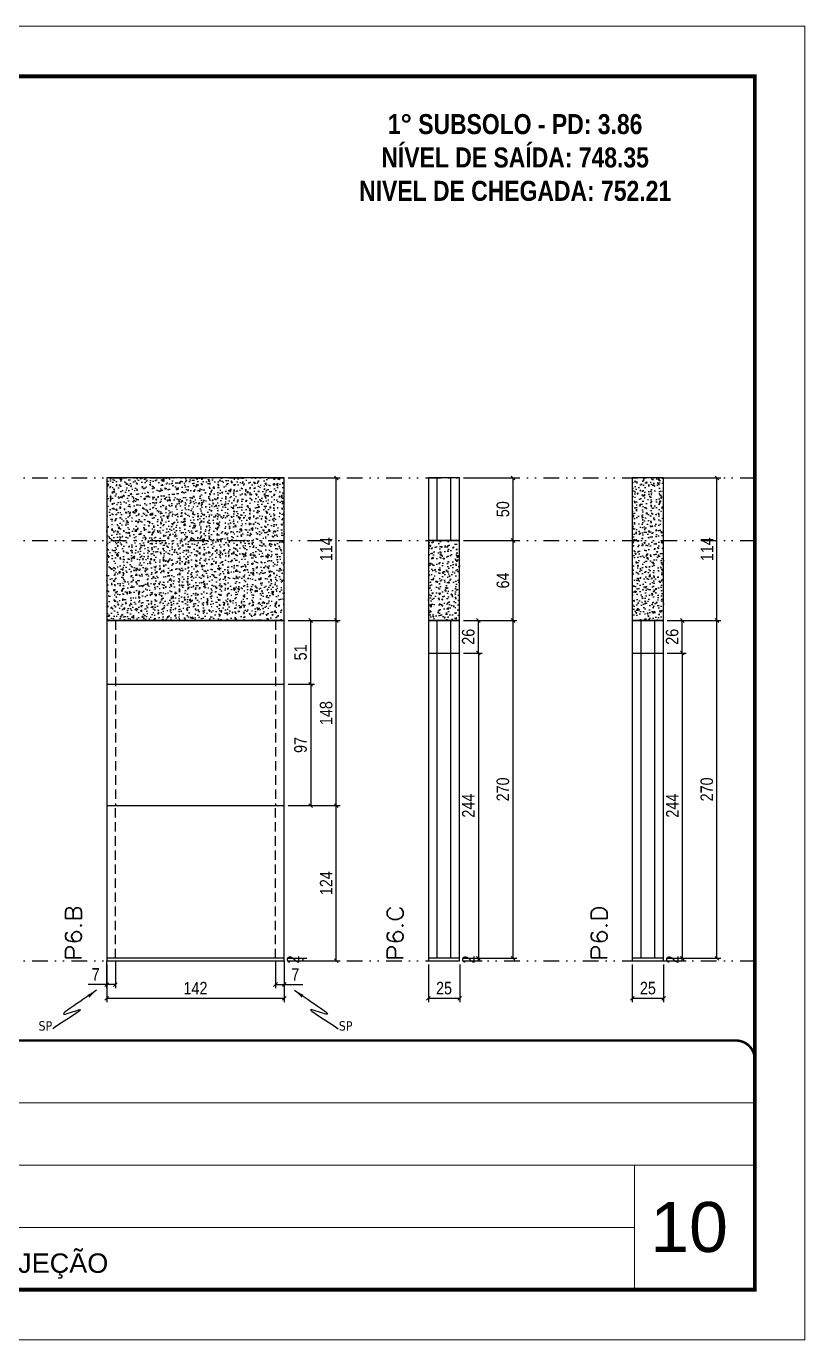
# Model space of a CAD drawing. Header units: millimetres. Extents: x 1945 to 8225, y 304 to 15137.
# Drawn here: x 4412 to 5035, y 11790 to 12840 of the extents above; entities that cross this region are included whole.
import ezdxf

# ---------------------------------------------------------------- set-up
doc = ezdxf.new("R2010")
doc.units = ezdxf.units.MM
for name, pattern in [('CONTINUO', [0]), ('DASHED', [0.75, 0.5, -0.25]), ('DIVIDE2', [0.625, 0.25, -0.125, 0, -0.125, 0, -0.125]), ('HIDDEN', [0.375, 0.25, -0.125])]:
    doc.linetypes.add(name, pattern=pattern)
for name, color, linetype, lineweight in [('CARIMBO', 255, 'Continuous', 9), ('Folhas', 255, 'Continuous', 9), ('SARRAFO DE PRESSAO', 251, 'DASHED', 9), ('Texto Seção', 7, 'Continuous', 15)]:
    doc.layers.add(name, color=color, linetype=linetype, lineweight=lineweight)
for name, color, linetype in [('COTA', 241, 'Continuous'), ('NOMENCLATURA', 7, 'Continuous'), ('Nível', 160, 'Continuous'), ('Painéis', 200, 'Continuous'), ('SARR_2.2x7', 40, 'Continuous'), ('texto', 7, 'Continuous')]:
    doc.layers.add(name, color=color, linetype=linetype)
doc.styles.add('ARIAL', font='arial.ttf')
doc.styles.add('COTA TECNICA', font='techl___.ttf', dxfattribs={"height": 10})
doc.styles.add('REGUA-120', font='ROMANS.shx', dxfattribs={"height": 15})
doc.styles.add('ROMANC', font='techb___.ttf', dxfattribs={"height": 2.5})
doc.styles.get("Standard").update_dxf_attribs({"font": 'arial.ttf'})
doc.dimstyles.new('PAINEL-NOVA', dxfattribs={"dimtxt": 10, "dimasz": 3, "dimexe": 3, "dimexo": 3, "dimgap": 3, "dimtad": 1, "dimdec": 1, "dimzin": 12, "dimdsep": 46, "dimtxsty": 'COTA TECNICA', "dimblk1": 'OBLIQUE', "dimblk2": 'OBLIQUE', "dimsah": 1, "dimcen": 0.9, "dimclrd": 4, "dimclre": 4, "dimclrt": 240, "dimadec": 1, "dimazin": 3, "dimtfac": 1, "dimtdec": 1, "dimtix": 1, "dimtmove": 0, "dimatfit": 3, "dimfxl": 1, "dimtolj": 1, "dimtzin": 12, "dimarcsym": 0})
doc.dimstyles.get("Standard").update_dxf_attribs({"dimtxt": 0.18, "dimasz": 0.18, "dimexe": 0.18, "dimexo": 0.0625, "dimgap": 0.09, "dimtad": 0, "dimtih": 1, "dimtoh": 1, "dimdec": 4, "dimzin": 0, "dimdsep": 46, "dimtxsty": 'Standard', "dimcen": 0.09, "dimadec": 0, "dimazin": 0, "dimtfac": 1, "dimtdec": 4, "dimtofl": 0, "dimtmove": 0, "dimatfit": 3, "dimfxl": 1, "dimtolj": 1, "dimtzin": 0, "dimarcsym": 0})

# ---------------------------------------------------------------- blocks, each defined once
blk = doc.blocks.new('9999999999')
at = {"color": 30, "linetype": 'CONTINUO'}
for p, q in [((98564.6, 34379.6), (99584, 34379.6)), ((98564.6, 34329.8), (99488, 34329.8)), ((99584, 34329.8), (99488, 34329.8)), ((99488, 34329.8), (99488, 34230.2)), ((98564.6, 34280), (99488, 34280))]:
    blk.add_line(p, q, dxfattribs=at)
at = {"color": 30, "linetype": 'CONTINUO', "const_width": 2}
blk.add_lwpolyline([(99584, 34230.2), (99584, 34414.4, 0.414214), (99569, 34429.4), (98229, 34429.4, 0.414214), (98214, 34414.4), (98214, 34245.2, 0.414214), (98229, 34230.2), (99584, 34230.2)], format="xyb", dxfattribs=at)
at = {"layer": 'Folhas'}
blk.add_lwpolyline([(98139, 34190.2), (99624, 34190.2), (99624, 35240.2), (98139, 35240.2)], close=True, dxfattribs=at)
at = {"layer": 'Folhas', "color": 30, "const_width": 3}
blk.add_lwpolyline([(98214, 34230.2), (99584, 34230.2), (99584, 35200.2), (98214, 35200.2)], close=True, dxfattribs=at)
at = {"color": 7, "linetype": 'Continuous', "ltscale": 5, "style": 'ARIAL'}
blk.add_text('PILARES - PROJEÇÃO', height=15.483, dxfattribs=at).set_placement((98837.7, 34243.7))
blk = doc.blocks.new('_Oblique')
at = {"color": 0, "linetype": 'ByBlock', "lineweight": -2}
blk.add_line((-0.5, -0.5), (0.5, 0.5), dxfattribs=at)
blk = doc.blocks.new('*D59')
at = {"layer": 'COTA', "color": 4, "linetype": 'Continuous', "lineweight": -2, "ltscale": 30, "transparency": 16777216}
for p, q in [((4621.7, 12313.9), (4642.8, 12313.9)), ((4639.8, 12313.9), (4639.8, 12216.9)), ((4621.7, 12216.9), (4642.8, 12216.9))]:
    blk.add_line(p, q, dxfattribs=at)
at = {"layer": 'Defpoints', "color": 0, "linetype": 'Continuous', "ltscale": 30, "transparency": 16777216}
for p in [(4618.7, 12313.9), (4618.7, 12216.9), (4639.8, 12216.9)]:
    blk.add_point(p, dxfattribs=at)
at = {"layer": 'COTA', "color": 4, "linetype": 'Continuous', "lineweight": -2, "ltscale": 30, "transparency": 16777216, "xscale": 3, "yscale": 3, "zscale": 3}
for p, rotation in [((4639.8, 12313.9), 90), ((4639.8, 12216.9), 270)]:
    blk.add_blockref('_Oblique', p, dxfattribs=dict(at, rotation=rotation))
at = {"layer": 'COTA', "color": 240, "linetype": 'Continuous', "ltscale": 30, "transparency": 16777216, "insert": (4631.7, 12265.4), "char_height": 10, "attachment_point": 5, "rotation": 90, "style": 'COTA TECNICA'}
blk.add_mtext('\\A1;97', dxfattribs=at)
blk = doc.blocks.new('*D60')
at = {"layer": 'COTA', "color": 4, "linetype": 'Continuous', "lineweight": -2, "ltscale": 30, "transparency": 16777216}
for p, q in [((4621.7, 12364.9), (4642.8, 12364.9)), ((4639.8, 12313.9), (4639.8, 12364.9)), ((4621.7, 12313.9), (4642.8, 12313.9))]:
    blk.add_line(p, q, dxfattribs=at)
at = {"layer": 'Defpoints', "color": 0, "linetype": 'Continuous', "ltscale": 30, "transparency": 16777216}
for p in [(4618.7, 12364.9), (4639.8, 12364.9), (4618.7, 12313.9)]:
    blk.add_point(p, dxfattribs=at)
at = {"layer": 'COTA', "color": 4, "linetype": 'Continuous', "lineweight": -2, "ltscale": 30, "transparency": 16777216, "xscale": 3, "yscale": 3, "zscale": 3}
for p, rotation in [((4639.8, 12364.9), 90), ((4639.8, 12313.9), 270)]:
    blk.add_blockref('_Oblique', p, dxfattribs=dict(at, rotation=rotation))
at = {"layer": 'COTA', "color": 240, "linetype": 'Continuous', "ltscale": 30, "transparency": 16777216, "insert": (4631.7, 12339.4), "char_height": 10, "attachment_point": 5, "rotation": 90, "style": 'COTA TECNICA'}
blk.add_mtext('\\A1;51', dxfattribs=at)
blk = doc.blocks.new('*D61')
at = {"layer": 'COTA', "color": 4, "linetype": 'Continuous', "lineweight": -2, "ltscale": 30, "transparency": 16777216}
for p, q in [((4761.9, 12338.9), (4776.9, 12338.9)), ((4773.9, 12338.9), (4773.9, 12094.9)), ((4761.9, 12094.9), (4776.9, 12094.9))]:
    blk.add_line(p, q, dxfattribs=at)
at = {"layer": 'Defpoints', "color": 0, "linetype": 'Continuous', "ltscale": 30, "transparency": 16777216}
for p in [(4758.9, 12338.9), (4758.9, 12094.9), (4773.9, 12094.9)]:
    blk.add_point(p, dxfattribs=at)
at = {"layer": 'COTA', "color": 4, "linetype": 'Continuous', "lineweight": -2, "ltscale": 30, "transparency": 16777216, "xscale": 3, "yscale": 3, "zscale": 3}
for p, rotation in [((4773.9, 12338.9), 90), ((4773.9, 12094.9), 270)]:
    blk.add_blockref('_Oblique', p, dxfattribs=dict(at, rotation=rotation))
at = {"layer": 'COTA', "color": 240, "linetype": 'Continuous', "ltscale": 30, "transparency": 16777216, "insert": (4765.8, 12216.9), "char_height": 10, "attachment_point": 5, "rotation": 90, "style": 'COTA TECNICA'}
blk.add_mtext('\\A1;244', dxfattribs=at)
blk = doc.blocks.new('*D62')
at = {"layer": 'COTA', "color": 4, "linetype": 'Continuous', "lineweight": -2, "ltscale": 30, "transparency": 16777216}
for p, q in [((4761.9, 12364.9), (4776.9, 12364.9)), ((4773.9, 12338.9), (4773.9, 12364.9)), ((4761.9, 12338.9), (4776.9, 12338.9))]:
    blk.add_line(p, q, dxfattribs=at)
at = {"layer": 'Defpoints', "color": 0, "linetype": 'Continuous', "ltscale": 30, "transparency": 16777216}
for p in [(4758.9, 12364.9), (4773.9, 12364.9), (4758.9, 12338.9)]:
    blk.add_point(p, dxfattribs=at)
at = {"layer": 'COTA', "color": 4, "linetype": 'Continuous', "lineweight": -2, "ltscale": 30, "transparency": 16777216, "xscale": 3, "yscale": 3, "zscale": 3}
for p, rotation in [((4773.9, 12364.9), 90), ((4773.9, 12338.9), 270)]:
    blk.add_blockref('_Oblique', p, dxfattribs=dict(at, rotation=rotation))
at = {"layer": 'COTA', "color": 240, "linetype": 'Continuous', "ltscale": 30, "transparency": 16777216, "insert": (4765.8, 12351.9), "char_height": 10, "attachment_point": 5, "rotation": 90, "style": 'COTA TECNICA'}
blk.add_mtext('\\A1;26', dxfattribs=at)
blk = doc.blocks.new('*D63')
at = {"layer": 'COTA', "color": 4, "linetype": 'Continuous', "lineweight": -2, "ltscale": 30, "transparency": 16777216}
for p, q in [((4924.9, 12338.9), (4939.9, 12338.9)), ((4936.9, 12338.9), (4936.9, 12094.9)), ((4924.9, 12094.9), (4939.9, 12094.9))]:
    blk.add_line(p, q, dxfattribs=at)
at = {"layer": 'Defpoints', "color": 0, "linetype": 'Continuous', "ltscale": 30, "transparency": 16777216}
for p in [(4921.9, 12338.9), (4921.9, 12094.9), (4936.9, 12094.9)]:
    blk.add_point(p, dxfattribs=at)
at = {"layer": 'COTA', "color": 4, "linetype": 'Continuous', "lineweight": -2, "ltscale": 30, "transparency": 16777216, "xscale": 3, "yscale": 3, "zscale": 3}
for p, rotation in [((4936.9, 12338.9), 90), ((4936.9, 12094.9), 270)]:
    blk.add_blockref('_Oblique', p, dxfattribs=dict(at, rotation=rotation))
at = {"layer": 'COTA', "color": 240, "linetype": 'Continuous', "ltscale": 30, "transparency": 16777216, "insert": (4928.9, 12216.9), "char_height": 10, "attachment_point": 5, "rotation": 90, "style": 'COTA TECNICA'}
blk.add_mtext('\\A1;244', dxfattribs=at)
blk = doc.blocks.new('*D64')
at = {"layer": 'COTA', "color": 4, "linetype": 'Continuous', "lineweight": -2, "ltscale": 30, "transparency": 16777216}
for p, q in [((4924.9, 12364.9), (4939.9, 12364.9)), ((4936.9, 12338.9), (4936.9, 12364.9)), ((4924.9, 12338.9), (4939.9, 12338.9))]:
    blk.add_line(p, q, dxfattribs=at)
at = {"layer": 'Defpoints', "color": 0, "linetype": 'Continuous', "ltscale": 30, "transparency": 16777216}
for p in [(4921.9, 12364.9), (4936.9, 12364.9), (4921.9, 12338.9)]:
    blk.add_point(p, dxfattribs=at)
at = {"layer": 'COTA', "color": 4, "linetype": 'Continuous', "lineweight": -2, "ltscale": 30, "transparency": 16777216, "xscale": 3, "yscale": 3, "zscale": 3}
for p, rotation in [((4936.9, 12364.9), 90), ((4936.9, 12338.9), 270)]:
    blk.add_blockref('_Oblique', p, dxfattribs=dict(at, rotation=rotation))
at = {"layer": 'COTA', "color": 240, "linetype": 'Continuous', "ltscale": 30, "transparency": 16777216, "insert": (4928.8, 12351.9), "char_height": 10, "attachment_point": 5, "rotation": 90, "style": 'COTA TECNICA'}
blk.add_mtext('\\A1;26', dxfattribs=at)
blk = doc.blocks.new('*D72')
at = {"layer": 'COTA', "color": 4, "linetype": 'Continuous', "lineweight": -2, "ltscale": 30, "transparency": 16777216}
for p, q in [((4621.7, 12094.9), (4636.7, 12094.9)), ((4621.7, 12092.9), (4636.7, 12092.9)), ((4633.7, 12092.9), (4633.7, 12094.9))]:
    blk.add_line(p, q, dxfattribs=at)
at = {"layer": 'Defpoints', "color": 0, "linetype": 'Continuous', "ltscale": 30, "transparency": 16777216}
for p in [(4618.7, 12094.9), (4618.7, 12092.9), (4633.7, 12094.9)]:
    blk.add_point(p, dxfattribs=at)
at = {"layer": 'COTA', "color": 240, "linetype": 'Continuous', "ltscale": 30, "transparency": 16777216, "insert": (4625.7, 12093.9), "char_height": 10, "attachment_point": 5, "rotation": 90, "style": 'COTA TECNICA'}
blk.add_mtext('\\A1;2', dxfattribs=at)
blk = doc.blocks.new('*D73')
at = {"layer": 'COTA', "color": 4, "linetype": 'Continuous', "lineweight": -2, "ltscale": 30, "transparency": 16777216}
for p, q in [((4621.7, 12364.9), (4663.3, 12364.9)), ((4660.3, 12216.9), (4660.3, 12364.9)), ((4621.7, 12216.9), (4663.3, 12216.9))]:
    blk.add_line(p, q, dxfattribs=at)
at = {"layer": 'Defpoints', "color": 0, "linetype": 'Continuous', "ltscale": 30, "transparency": 16777216}
for p in [(4618.7, 12364.9), (4660.3, 12364.9), (4618.7, 12216.9)]:
    blk.add_point(p, dxfattribs=at)
at = {"layer": 'COTA', "color": 4, "linetype": 'Continuous', "lineweight": -2, "ltscale": 30, "transparency": 16777216, "xscale": 3, "yscale": 3, "zscale": 3}
for p, rotation in [((4660.3, 12364.9), 90), ((4660.3, 12216.9), 270)]:
    blk.add_blockref('_Oblique', p, dxfattribs=dict(at, rotation=rotation))
at = {"layer": 'COTA', "color": 240, "linetype": 'Continuous', "ltscale": 30, "transparency": 16777216, "insert": (4652.2, 12290.9), "char_height": 10, "attachment_point": 5, "rotation": 90, "style": 'COTA TECNICA'}
blk.add_mtext('\\A1;148', dxfattribs=at)
blk = doc.blocks.new('*D74')
at = {"layer": 'COTA', "color": 4, "linetype": 'Continuous', "lineweight": -2, "ltscale": 30, "transparency": 16777216}
for p, q in [((4621.7, 12478.9), (4663.3, 12478.9)), ((4660.3, 12364.9), (4660.3, 12478.9)), ((4621.7, 12364.9), (4663.3, 12364.9))]:
    blk.add_line(p, q, dxfattribs=at)
at = {"layer": 'Defpoints', "color": 0, "linetype": 'Continuous', "ltscale": 30, "transparency": 16777216}
for p in [(4618.7, 12478.9), (4660.3, 12478.9), (4618.7, 12364.9)]:
    blk.add_point(p, dxfattribs=at)
at = {"layer": 'COTA', "color": 4, "linetype": 'Continuous', "lineweight": -2, "ltscale": 30, "transparency": 16777216, "xscale": 3, "yscale": 3, "zscale": 3}
for p, rotation in [((4660.3, 12478.9), 90), ((4660.3, 12364.9), 270)]:
    blk.add_blockref('_Oblique', p, dxfattribs=dict(at, rotation=rotation))
at = {"layer": 'COTA', "color": 240, "linetype": 'Continuous', "ltscale": 30, "transparency": 16777216, "insert": (4652.2, 12421.9), "char_height": 10, "attachment_point": 5, "rotation": 90, "style": 'COTA TECNICA'}
blk.add_mtext('\\A1;114', dxfattribs=at)
blk = doc.blocks.new('*D75')
at = {"layer": 'COTA', "color": 4, "linetype": 'Continuous', "lineweight": -2, "ltscale": 30, "transparency": 16777216}
for p, q in [((4621.7, 12216.9), (4663.3, 12216.9)), ((4660.3, 12092.9), (4660.3, 12216.9)), ((4621.7, 12092.9), (4663.3, 12092.9))]:
    blk.add_line(p, q, dxfattribs=at)
at = {"layer": 'Defpoints', "color": 0, "linetype": 'Continuous', "ltscale": 30, "transparency": 16777216}
for p in [(4618.7, 12216.9), (4660.3, 12216.9), (4618.7, 12092.9)]:
    blk.add_point(p, dxfattribs=at)
at = {"layer": 'COTA', "color": 4, "linetype": 'Continuous', "lineweight": -2, "ltscale": 30, "transparency": 16777216, "xscale": 3, "yscale": 3, "zscale": 3}
for p, rotation in [((4660.3, 12216.9), 90), ((4660.3, 12092.9), 270)]:
    blk.add_blockref('_Oblique', p, dxfattribs=dict(at, rotation=rotation))
at = {"layer": 'COTA', "color": 240, "linetype": 'Continuous', "ltscale": 30, "transparency": 16777216, "insert": (4652.2, 12154.9), "char_height": 10, "attachment_point": 5, "rotation": 90, "style": 'COTA TECNICA'}
blk.add_mtext('\\A1;124', dxfattribs=at)
blk = doc.blocks.new('*D76')
at = {"layer": 'COTA', "color": 4, "linetype": 'Continuous', "lineweight": -2, "ltscale": 30, "transparency": 16777216}
for p, q in [((4476.7, 12089.9), (4476.7, 12059.9)), ((4618.7, 12089.9), (4618.7, 12059.9)), ((4476.7, 12062.9), (4618.7, 12062.9))]:
    blk.add_line(p, q, dxfattribs=at)
at = {"layer": 'Defpoints', "color": 0, "linetype": 'Continuous', "ltscale": 30, "transparency": 16777216}
for p in [(4476.7, 12092.9), (4618.7, 12092.9), (4618.7, 12062.9)]:
    blk.add_point(p, dxfattribs=at)
at = {"layer": 'COTA', "color": 4, "linetype": 'Continuous', "lineweight": -2, "ltscale": 30, "transparency": 16777216, "xscale": 3, "yscale": 3, "zscale": 3, "rotation": 180}
blk.add_blockref('_Oblique', (4476.7, 12062.9), dxfattribs=at)
at = {"layer": 'COTA', "color": 4, "linetype": 'Continuous', "lineweight": -2, "ltscale": 30, "transparency": 16777216, "xscale": 3, "yscale": 3, "zscale": 3}
blk.add_blockref('_Oblique', (4618.7, 12062.9), dxfattribs=at)
at = {"layer": 'COTA', "color": 240, "linetype": 'Continuous', "ltscale": 30, "transparency": 16777216, "insert": (4547.7, 12071), "char_height": 10, "attachment_point": 5, "style": 'COTA TECNICA'}
blk.add_mtext('\\A1;142', dxfattribs=at)
blk = doc.blocks.new('*D25')
at = {"layer": 'COTA', "color": 4, "linetype": 'ByBlock', "lineweight": -2, "transparency": 16777216}
for p, q in [((4967.6, 7361.8), (4967.6, 7339.8)), ((4974.6, 7361.8), (4974.6, 7339.8)), ((4967.6, 7342.8), (4952.9, 7342.8)), ((4974.6, 7342.8), (4967.6, 7342.8))]:
    blk.add_line(p, q, dxfattribs=at)
at = {"layer": 'Defpoints', "color": 0, "linetype": 'ByBlock', "transparency": 16777216}
for p in [(4967.6, 7364.8), (4974.6, 7364.8), (4967.6, 7342.8)]:
    blk.add_point(p, dxfattribs=at)
at = {"layer": 'COTA', "color": 4, "linetype": 'ByBlock', "lineweight": -2, "transparency": 16777216, "xscale": 3, "yscale": 3, "zscale": 3, "rotation": 180}
blk.add_blockref('_Oblique', (4967.6, 7342.8), dxfattribs=at)
at = {"layer": 'COTA', "color": 4, "linetype": 'ByBlock', "lineweight": -2, "transparency": 16777216, "xscale": 3, "yscale": 3, "zscale": 3}
blk.add_blockref('_Oblique', (4974.6, 7342.8), dxfattribs=at)
at = {"layer": 'COTA', "color": 240, "linetype": 'ByBlock', "transparency": 16777216, "insert": (4958.8, 7350.9), "char_height": 10, "attachment_point": 5, "style": 'COTA TECNICA'}
blk.add_mtext('\\A1;7', dxfattribs=at)
blk = doc.blocks.new('*D27')
at = {"layer": 'COTA', "color": 4, "linetype": 'ByBlock', "lineweight": -2, "transparency": 16777216}
for p, q in [((131596, 29930.8), (131596, 29908.7)), ((131603, 29930.7), (131603, 29908.7)), ((131596, 29911.7), (131603, 29911.7)), ((131603, 29911.7), (131617.8, 29911.7))]:
    blk.add_line(p, q, dxfattribs=at)
at = {"layer": 'Defpoints', "color": 0, "linetype": 'ByBlock', "transparency": 16777216}
for p in [(131596, 29933.8), (131603, 29933.7), (131603, 29911.7)]:
    blk.add_point(p, dxfattribs=at)
at = {"layer": 'COTA', "color": 4, "linetype": 'ByBlock', "lineweight": -2, "transparency": 16777216, "xscale": 3, "yscale": 3, "zscale": 3, "rotation": 180}
blk.add_blockref('_Oblique', (131596, 29911.7), dxfattribs=at)
at = {"layer": 'COTA', "color": 4, "linetype": 'ByBlock', "lineweight": -2, "transparency": 16777216, "xscale": 3, "yscale": 3, "zscale": 3}
blk.add_blockref('_Oblique', (131603, 29911.7), dxfattribs=at)
at = {"layer": 'COTA', "color": 240, "linetype": 'ByBlock', "transparency": 16777216, "insert": (131611.9, 29919.7), "char_height": 10, "attachment_point": 5, "style": 'COTA TECNICA'}
blk.add_mtext('\\A1;7', dxfattribs=at)
blk = doc.blocks.new('*D77')
at = {"layer": 'COTA', "color": 4, "linetype": 'Continuous', "lineweight": -2, "ltscale": 30, "transparency": 16777216}
for p, q in [((4761.9, 12094.9), (4776.9, 12094.9)), ((4761.9, 12092.9), (4776.9, 12092.9)), ((4773.9, 12092.9), (4773.9, 12094.9))]:
    blk.add_line(p, q, dxfattribs=at)
at = {"layer": 'Defpoints', "color": 0, "linetype": 'Continuous', "ltscale": 30, "transparency": 16777216}
for p in [(4758.9, 12094.9), (4758.9, 12092.9), (4773.9, 12094.9)]:
    blk.add_point(p, dxfattribs=at)
at = {"layer": 'COTA', "color": 240, "linetype": 'Continuous', "ltscale": 30, "transparency": 16777216, "insert": (4765.9, 12093.9), "char_height": 10, "attachment_point": 5, "rotation": 90, "style": 'COTA TECNICA'}
blk.add_mtext('\\A1;2', dxfattribs=at)
blk = doc.blocks.new('*D78')
at = {"layer": 'COTA', "color": 4, "linetype": 'Continuous', "lineweight": -2, "ltscale": 30, "transparency": 16777216}
for p, q in [((4761.9, 12364.9), (4804.6, 12364.9)), ((4801.6, 12094.9), (4801.6, 12364.9)), ((4761.9, 12094.9), (4804.6, 12094.9))]:
    blk.add_line(p, q, dxfattribs=at)
at = {"layer": 'Defpoints', "color": 0, "linetype": 'Continuous', "ltscale": 30, "transparency": 16777216}
for p in [(4758.9, 12364.9), (4801.6, 12364.9), (4758.9, 12094.9)]:
    blk.add_point(p, dxfattribs=at)
at = {"layer": 'COTA', "color": 4, "linetype": 'Continuous', "lineweight": -2, "ltscale": 30, "transparency": 16777216, "xscale": 3, "yscale": 3, "zscale": 3}
for p, rotation in [((4801.6, 12364.9), 90), ((4801.6, 12094.9), 270)]:
    blk.add_blockref('_Oblique', p, dxfattribs=dict(at, rotation=rotation))
at = {"layer": 'COTA', "color": 240, "linetype": 'Continuous', "ltscale": 30, "transparency": 16777216, "insert": (4793.5, 12229.9), "char_height": 10, "attachment_point": 5, "rotation": 90, "style": 'COTA TECNICA'}
blk.add_mtext('\\A1;270', dxfattribs=at)
blk = doc.blocks.new('*D79')
at = {"layer": 'COTA', "color": 4, "linetype": 'Continuous', "lineweight": -2, "ltscale": 30, "transparency": 16777216}
for p, q in [((4761.9, 12428.9), (4804.6, 12428.9)), ((4801.6, 12364.9), (4801.6, 12428.9)), ((4761.9, 12364.9), (4804.6, 12364.9))]:
    blk.add_line(p, q, dxfattribs=at)
at = {"layer": 'Defpoints', "color": 0, "linetype": 'Continuous', "ltscale": 30, "transparency": 16777216}
for p in [(4758.9, 12428.9), (4801.6, 12428.9), (4758.9, 12364.9)]:
    blk.add_point(p, dxfattribs=at)
at = {"layer": 'COTA', "color": 4, "linetype": 'Continuous', "lineweight": -2, "ltscale": 30, "transparency": 16777216, "xscale": 3, "yscale": 3, "zscale": 3}
for p, rotation in [((4801.6, 12428.9), 90), ((4801.6, 12364.9), 270)]:
    blk.add_blockref('_Oblique', p, dxfattribs=dict(at, rotation=rotation))
at = {"layer": 'COTA', "color": 240, "linetype": 'Continuous', "ltscale": 30, "transparency": 16777216, "insert": (4793.5, 12396.9), "char_height": 10, "attachment_point": 5, "rotation": 90, "style": 'COTA TECNICA'}
blk.add_mtext('\\A1;64', dxfattribs=at)
blk = doc.blocks.new('*D80')
at = {"layer": 'COTA', "color": 4, "linetype": 'Continuous', "lineweight": -2, "ltscale": 30, "transparency": 16777216}
for p, q in [((4761.9, 12478.9), (4804.6, 12478.9)), ((4801.6, 12428.9), (4801.6, 12478.9)), ((4761.9, 12428.9), (4804.6, 12428.9))]:
    blk.add_line(p, q, dxfattribs=at)
at = {"layer": 'Defpoints', "color": 0, "linetype": 'Continuous', "ltscale": 30, "transparency": 16777216}
for p in [(4758.9, 12478.9), (4801.6, 12478.9), (4758.9, 12428.9)]:
    blk.add_point(p, dxfattribs=at)
at = {"layer": 'COTA', "color": 4, "linetype": 'Continuous', "lineweight": -2, "ltscale": 30, "transparency": 16777216, "xscale": 3, "yscale": 3, "zscale": 3}
for p, rotation in [((4801.6, 12478.9), 90), ((4801.6, 12428.9), 270)]:
    blk.add_blockref('_Oblique', p, dxfattribs=dict(at, rotation=rotation))
at = {"layer": 'COTA', "color": 240, "linetype": 'Continuous', "ltscale": 30, "transparency": 16777216, "insert": (4793.5, 12453.9), "char_height": 10, "attachment_point": 5, "rotation": 90, "style": 'COTA TECNICA'}
blk.add_mtext('\\A1;50', dxfattribs=at)
blk = doc.blocks.new('*D81')
at = {"layer": 'COTA', "color": 4, "linetype": 'Continuous', "lineweight": -2, "ltscale": 30, "transparency": 16777216}
for p, q in [((4733.9, 12089.9), (4733.9, 12059.9)), ((4758.9, 12089.9), (4758.9, 12059.9)), ((4733.9, 12062.9), (4758.9, 12062.9))]:
    blk.add_line(p, q, dxfattribs=at)
at = {"layer": 'Defpoints', "color": 0, "linetype": 'Continuous', "ltscale": 30, "transparency": 16777216}
for p in [(4733.9, 12092.9), (4758.9, 12092.9), (4758.9, 12062.9)]:
    blk.add_point(p, dxfattribs=at)
at = {"layer": 'COTA', "color": 4, "linetype": 'Continuous', "lineweight": -2, "ltscale": 30, "transparency": 16777216, "xscale": 3, "yscale": 3, "zscale": 3, "rotation": 180}
blk.add_blockref('_Oblique', (4733.9, 12062.9), dxfattribs=at)
at = {"layer": 'COTA', "color": 4, "linetype": 'Continuous', "lineweight": -2, "ltscale": 30, "transparency": 16777216, "xscale": 3, "yscale": 3, "zscale": 3}
blk.add_blockref('_Oblique', (4758.9, 12062.9), dxfattribs=at)
at = {"layer": 'COTA', "color": 240, "linetype": 'Continuous', "ltscale": 30, "transparency": 16777216, "insert": (4746.4, 12071), "char_height": 10, "attachment_point": 5, "style": 'COTA TECNICA'}
blk.add_mtext('\\A1;25', dxfattribs=at)
blk = doc.blocks.new('*D82')
at = {"layer": 'COTA', "color": 4, "linetype": 'Continuous', "lineweight": -2, "ltscale": 30, "transparency": 16777216}
for p, q in [((4924.9, 12094.9), (4939.9, 12094.9)), ((4924.9, 12092.9), (4939.9, 12092.9)), ((4936.9, 12092.9), (4936.9, 12094.9))]:
    blk.add_line(p, q, dxfattribs=at)
at = {"layer": 'Defpoints', "color": 0, "linetype": 'Continuous', "ltscale": 30, "transparency": 16777216}
for p in [(4921.9, 12094.9), (4921.9, 12092.9), (4936.9, 12094.9)]:
    blk.add_point(p, dxfattribs=at)
at = {"layer": 'COTA', "color": 240, "linetype": 'Continuous', "ltscale": 30, "transparency": 16777216, "insert": (4928.9, 12093.9), "char_height": 10, "attachment_point": 5, "rotation": 90, "style": 'COTA TECNICA'}
blk.add_mtext('\\A1;2', dxfattribs=at)
blk = doc.blocks.new('*D83')
at = {"layer": 'COTA', "color": 4, "linetype": 'Continuous', "lineweight": -2, "ltscale": 30, "transparency": 16777216}
for p, q in [((4924.9, 12364.9), (4967.6, 12364.9)), ((4964.6, 12094.9), (4964.6, 12364.9)), ((4924.9, 12094.9), (4967.6, 12094.9))]:
    blk.add_line(p, q, dxfattribs=at)
at = {"layer": 'Defpoints', "color": 0, "linetype": 'Continuous', "ltscale": 30, "transparency": 16777216}
for p in [(4921.9, 12364.9), (4964.6, 12364.9), (4921.9, 12094.9)]:
    blk.add_point(p, dxfattribs=at)
at = {"layer": 'COTA', "color": 4, "linetype": 'Continuous', "lineweight": -2, "ltscale": 30, "transparency": 16777216, "xscale": 3, "yscale": 3, "zscale": 3}
for p, rotation in [((4964.6, 12364.9), 90), ((4964.6, 12094.9), 270)]:
    blk.add_blockref('_Oblique', p, dxfattribs=dict(at, rotation=rotation))
at = {"layer": 'COTA', "color": 240, "linetype": 'Continuous', "ltscale": 30, "transparency": 16777216, "insert": (4956.5, 12229.9), "char_height": 10, "attachment_point": 5, "rotation": 90, "style": 'COTA TECNICA'}
blk.add_mtext('\\A1;270', dxfattribs=at)
blk = doc.blocks.new('*D84')
at = {"layer": 'COTA', "color": 4, "linetype": 'Continuous', "lineweight": -2, "ltscale": 30, "transparency": 16777216}
for p, q in [((4924.9, 12478.9), (4967.6, 12478.9)), ((4964.6, 12364.9), (4964.6, 12478.9)), ((4924.9, 12364.9), (4967.6, 12364.9))]:
    blk.add_line(p, q, dxfattribs=at)
at = {"layer": 'Defpoints', "color": 0, "linetype": 'Continuous', "ltscale": 30, "transparency": 16777216}
for p in [(4921.9, 12478.9), (4964.6, 12478.9), (4921.9, 12364.9)]:
    blk.add_point(p, dxfattribs=at)
at = {"layer": 'COTA', "color": 4, "linetype": 'Continuous', "lineweight": -2, "ltscale": 30, "transparency": 16777216, "xscale": 3, "yscale": 3, "zscale": 3}
for p, rotation in [((4964.6, 12478.9), 90), ((4964.6, 12364.9), 270)]:
    blk.add_blockref('_Oblique', p, dxfattribs=dict(at, rotation=rotation))
at = {"layer": 'COTA', "color": 240, "linetype": 'Continuous', "ltscale": 30, "transparency": 16777216, "insert": (4956.6, 12421.9), "char_height": 10, "attachment_point": 5, "rotation": 90, "style": 'COTA TECNICA'}
blk.add_mtext('\\A1;114', dxfattribs=at)
blk = doc.blocks.new('*D85')
at = {"layer": 'COTA', "color": 4, "linetype": 'Continuous', "lineweight": -2, "ltscale": 30, "transparency": 16777216}
for p, q in [((4896.9, 12089.9), (4896.9, 12059.9)), ((4921.9, 12089.9), (4921.9, 12059.9)), ((4896.9, 12062.9), (4921.9, 12062.9))]:
    blk.add_line(p, q, dxfattribs=at)
at = {"layer": 'Defpoints', "color": 0, "linetype": 'Continuous', "ltscale": 30, "transparency": 16777216}
for p in [(4896.9, 12092.9), (4921.9, 12092.9), (4921.9, 12062.9)]:
    blk.add_point(p, dxfattribs=at)
at = {"layer": 'COTA', "color": 4, "linetype": 'Continuous', "lineweight": -2, "ltscale": 30, "transparency": 16777216, "xscale": 3, "yscale": 3, "zscale": 3, "rotation": 180}
blk.add_blockref('_Oblique', (4896.9, 12062.9), dxfattribs=at)
at = {"layer": 'COTA', "color": 4, "linetype": 'Continuous', "lineweight": -2, "ltscale": 30, "transparency": 16777216, "xscale": 3, "yscale": 3, "zscale": 3}
blk.add_blockref('_Oblique', (4921.9, 12062.9), dxfattribs=at)
at = {"layer": 'COTA', "color": 240, "linetype": 'Continuous', "ltscale": 30, "transparency": 16777216, "insert": (4909.4, 12071), "char_height": 10, "attachment_point": 5, "style": 'COTA TECNICA'}
blk.add_mtext('\\A1;25', dxfattribs=at)
blk = doc.blocks.new('SLIPTEE')
at = {"layer": 'texto', "color": 0, "insert": (-49.02, -55.13), "char_height": 7.5, "attachment_point": 5}
blk.add_mtext('\\fTahoma|b0|i0|c0|p34;\\C4;SP', dxfattribs=at)
at = {"layer": 'COTA', "linetype": 'ByBlock'}
dim = blk.add_linear_dim(base=(0, -22.02), p1=(7, 0), p2=(0, 0), dimstyle='PAINEL-NOVA', override={"dimarcsym": 1}, dxfattribs=at)
dim.commit()
dim.dimension.update_dxf_attribs({"geometry": '*D25', "text_midpoint": (-8.87, -13.94), "insert": (-4967.62, -7364.82)})
at = {"layer": 'COTA', "path_type": 1}
blk.add_leader([(-8.21, -26.55), (-33.31, -45.71), (-21.61, -42.03), (-43.08, -57.3)], dimstyle='Standard', override={"dimasz": 8}, dxfattribs=at)
blk = doc.blocks.new('sliptD')
at = {"layer": 'texto', "color": 0, "insert": (49.02, -55.13), "char_height": 7.5, "attachment_point": 5}
blk.add_mtext('\\fTahoma|b0|i0|c0|p34;\\C4;SP', dxfattribs=at)
at = {"layer": 'COTA', "linetype": 'ByBlock'}
dim = blk.add_linear_dim(base=(0, -22.02), p1=(-7, 0.07), p2=(0, 0), dimstyle='PAINEL-NOVA', override={"dimarcsym": 1}, dxfattribs=at)
dim.commit()
dim.dimension.update_dxf_attribs({"geometry": '*D27', "text_midpoint": (8.87, -13.94), "insert": (-131603.05, -29933.68)})
at = {"layer": 'COTA', "path_type": 1}
blk.add_leader([(8.21, -26.55), (33.31, -45.71), (21.61, -42.03), (43.08, -57.3)], dimstyle='Standard', override={"dimasz": 8}, dxfattribs=at)
blk = doc.blocks.new('SLIPTDD')
at = {"layer": 'COTA', "linetype": 'ByBlock'}
blk.add_blockref('sliptD', (0, 0), dxfattribs=at)

msp = doc.modelspace()

# ---------------------------------------------------------------- hatches: boundary and pattern name
at = {"layer": 'COTA', "linetype": 'Continuous', "ltscale": 30}
h = msp.add_hatch(dxfattribs=at)
h.set_pattern_fill('AR-CONC', color=256, scale=0.05, angle=1)
h.set_pattern_definition([(51, (-2096.518, 3331.469), (9.121755, -0.637855), [0.9525, -10.4775]), (356, (-2096.518, 3331.469), (-1.928623, 9.520633), [0.762, -8.382029]), (101.451445, (-2095.758, 3331.416), (7.193132, 8.882778), [0.8095004, -8.904512]), (47.1842, (-2096.562, 3334.008), (13.588575, -1.865247), [1.42875, -15.71625]), (97.63556, (-2095.43, 3333.853), (11.65249, 12.576586), [1.214251, -13.35678]), (352.18415, (-2096.562, 3334.008), (11.65249, 12.576586), [1.142998, -12.572987]), (22, (-2095.281, 3333.396), (7.6688037, -4.9801793), [0.9525, -10.4775]), (327, (-2095.281, 3333.396), (2.928905, 9.261925), [0.762, -8.382]), (72.451445, (-2094.642, 3332.981), (10.597708, 4.281746), [0.8095004, -8.904497]), (38.5, (-2096.5178, 3331.4688), (0.0806222, 4.2298032), [0, -8.2804, 0, -8.509, 0, -8.41375]), (8.5, (-2096.518, 3331.469), (3.2530547, 5.066574), [0, -4.8514, 0, -8.0899, 0, -3.20675]), (328.5, (-2099.3495, 3331.4194), (6.7834962, -0.1680745), [0, -3.175, 0, -9.906, 0, -13.1445]), (318.5, (-2100.619, 3331.397), (7.3831434, 1.4003915), [0, -4.1275, 0, -6.5786, 0, -9.3345])])
h.paths.add_polyline_path([(4618.71, 12478.92), (4476.71, 12478.92), (4476.71, 12428.92), (4618.71, 12428.92)])
h = msp.add_hatch(dxfattribs=at)
h.set_pattern_fill('AR-CONC', color=256, scale=0.05, angle=1)
h.set_pattern_definition([(51, (-2313.305, 3331.469), (9.121755, -0.637855), [0.9525, -10.4775]), (356, (-2313.305, 3331.469), (-1.928623, 9.520633), [0.762, -8.382029]), (101.451445, (-2312.545, 3331.416), (7.193132, 8.882778), [0.8095004, -8.904512]), (47.1842, (-2313.349, 3334.008), (13.588575, -1.865247), [1.42875, -15.71625]), (97.63556, (-2312.217, 3333.853), (11.65249, 12.576586), [1.214251, -13.35678]), (352.18415, (-2313.349, 3334.008), (11.65249, 12.576586), [1.142998, -12.572987]), (22, (-2312.068, 3333.396), (7.6688037, -4.9801793), [0.9525, -10.4775]), (327, (-2312.068, 3333.396), (2.9289046, 9.2619254), [0.762, -8.382]), (72.451445, (-2311.429, 3332.981), (10.597708, 4.281746), [0.8095004, -8.904497]), (38.5, (-2313.305, 3331.4688), (0.0806222, 4.2298032), [0, -8.2804, 0, -8.509, 0, -8.41375]), (8.5, (-2313.305, 3331.469), (3.2530547, 5.066574), [0, -4.8514, 0, -8.0899, 0, -3.20675]), (328.5, (-2316.1365, 3331.4194), (6.7834962, -0.1680745), [0, -3.175, 0, -9.906, 0, -13.1445]), (318.5, (-2317.4063, 3331.397), (7.3831434, 1.4003915), [0, -4.1275, 0, -6.5786, 0, -9.3345])])
h.paths.add_polyline_path([(4921.92, 12478.92), (4896.92, 12478.92), (4896.92, 12428.92), (4921.92, 12428.92)])
h = msp.add_hatch(dxfattribs=at)
h.set_pattern_fill('AR-CONC', color=256, scale=0.05, angle=1)
h.set_pattern_definition([(51, (7369.71, 13677.524), (9.121755, -0.637855), [0.9525, -10.4775]), (356, (7369.71, 13677.524), (-1.928623, 9.520633), [0.762, -8.38203]), (101.45144, (7370.4705, 13677.471), (7.193132, 8.882778), [0.8095, -8.904512]), (47.1842, (7369.666, 13680.064), (13.588575, -1.865247), [1.42875, -15.71625]), (97.63556, (7370.798, 13679.908), (11.65249, 12.576586), [1.21425, -13.35678]), (352.18415, (7369.666, 13680.064), (11.65249, 12.576586), [1.143, -12.572987]), (22, (7370.947, 13679.451), (7.668804, -4.98018), [0.9525, -10.4775]), (327, (7370.947, 13679.451), (2.928905, 9.261925), [0.762, -8.382]), (72.45145, (7371.586, 13679.036), (10.597708, 4.281746), [0.8095, -8.904497]), (38.5, (7369.7104, 13677.524), (0.0806222, 4.2298032), [0, -8.2804, 0, -8.509, 0, -8.41375]), (8.5, (7369.7104, 13677.524), (3.2530547, 5.066574), [0, -4.8514, 0, -8.0899, 0, -3.20675]), (328.5, (7366.8787, 13677.4746), (6.7834962, -0.1680745), [0, -3.175, 0, -9.906, 0, -13.1445]), (318.5, (7365.609, 13677.4524), (7.383143, 1.400391), [0, -4.1275, 0, -6.5786, 0, -9.3345])])
h.paths.add_polyline_path([(4618.71, 12428.92), (4476.71, 12428.92), (4476.71, 12364.92), (4618.71, 12364.92)])
h = msp.add_hatch(dxfattribs=at)
h.set_pattern_fill('AR-CONC', color=256, scale=0.05, angle=1)
h.set_pattern_definition([(51, (7214.8625, 13677.524), (9.121755, -0.637855), [0.9525, -10.4775]), (356, (7214.8625, 13677.524), (-1.928623, 9.520633), [0.762, -8.38203]), (101.45144, (7215.623, 13677.471), (7.193132, 8.882778), [0.8095, -8.904512]), (47.1842, (7214.818, 13680.064), (13.588575, -1.865247), [1.42875, -15.71625]), (97.63556, (7215.95, 13679.908), (11.65249, 12.576586), [1.21425, -13.35678]), (352.18415, (7214.818, 13680.064), (11.65249, 12.576586), [1.143, -12.57299]), (22, (7216.099, 13679.451), (7.668804, -4.98018), [0.9525, -10.4775]), (327, (7216.099, 13679.451), (2.928905, 9.261925), [0.762, -8.382]), (72.45145, (7216.738, 13679.036), (10.597708, 4.281746), [0.8095, -8.904497]), (38.5, (7214.8625, 13677.524), (0.0806222, 4.2298032), [0, -8.2804, 0, -8.509, 0, -8.41375]), (8.5, (7214.8625, 13677.524), (3.253055, 5.066574), [0, -4.8514, 0, -8.0899, 0, -3.20675]), (328.5, (7212.0308, 13677.4746), (6.7834962, -0.1680745), [0, -3.175, 0, -9.906, 0, -13.1445]), (318.5, (7210.761, 13677.4524), (7.383143, 1.400391), [0, -4.1275, 0, -6.5786, 0, -9.3345])])
h.paths.add_polyline_path([(4758.86, 12428.92), (4733.86, 12428.92), (4733.86, 12364.92), (4758.86, 12364.92)])
h = msp.add_hatch(dxfattribs=at)
h.set_pattern_fill('AR-CONC', color=256, scale=0.05, angle=1)
h.set_pattern_definition([(51, (7152.923, 13677.524), (9.121755, -0.637855), [0.9525, -10.4775]), (356, (7152.923, 13677.524), (-1.928623, 9.520633), [0.762, -8.38203]), (101.45144, (7153.6835, 13677.471), (7.193132, 8.882778), [0.8095, -8.904512]), (47.1842, (7152.879, 13680.064), (13.588575, -1.865247), [1.42875, -15.71625]), (97.63556, (7154.011, 13679.908), (11.65249, 12.576586), [1.21425, -13.35678]), (352.18415, (7152.879, 13680.064), (11.65249, 12.576586), [1.143, -12.57299]), (22, (7154.16, 13679.451), (7.668804, -4.98018), [0.9525, -10.4775]), (327, (7154.16, 13679.451), (2.928905, 9.261925), [0.762, -8.382]), (72.45145, (7154.799, 13679.036), (10.597708, 4.281746), [0.8095, -8.904497]), (38.5, (7152.9233, 13677.524), (0.080622, 4.2298032), [0, -8.2804, 0, -8.509, 0, -8.41375]), (8.5, (7152.9233, 13677.524), (3.253055, 5.066574), [0, -4.8514, 0, -8.0899, 0, -3.20675]), (328.5, (7150.0916, 13677.4746), (6.783496, -0.1680745), [0, -3.175, 0, -9.906, 0, -13.1445]), (318.5, (7148.822, 13677.4524), (7.383143, 1.400391), [0, -4.1275, 0, -6.5786, 0, -9.3345])])
h.paths.add_polyline_path([(4921.92, 12428.92), (4896.92, 12428.92), (4896.92, 12364.92), (4921.92, 12364.92)])

# ---------------------------------------------------------------- linework, layer by layer
for points in [[(4476.71, 12364.92), (4618.71, 12364.92), (4618.71, 12478.92), (4476.71, 12478.92)], [(4896.92, 12364.92), (4921.92, 12364.92), (4921.92, 12478.92), (4896.92, 12478.92)], [(4733.86, 12364.92), (4758.86, 12364.92), (4758.86, 12428.92), (4733.86, 12428.92)]]:
    msp.add_lwpolyline(points, close=True, dxfattribs=at)
at = {"layer": 'Nível', "color": 4, "linetype": 'DIVIDE2', "ltscale": 50}
for p, q in [((4071.14, 12478.92), (4994.76, 12478.92)), ((4071.14, 12428.92), (4994.76, 12428.92)), ((4071.14, 12092.92), (4994.76, 12092.92))]:
    msp.add_line(p, q, dxfattribs=at)
at = {"layer": 'Painéis', "linetype": 'Continuous', "ltscale": 30}
for p, q in [((4476.71, 12364.92), (4476.71, 12092.92)), ((4733.86, 12364.92), (4733.86, 12092.92)), ((4896.92, 12364.92), (4896.92, 12092.92))]:
    msp.add_line(p, q, dxfattribs=at)
for points in [[(4758.86, 12478.92), (4733.86, 12478.92)], [(4733.86, 12478.92), (4733.86, 12428.92)], [(4758.86, 12428.92), (4758.86, 12478.92)], [(4733.86, 12428.92), (4758.86, 12428.92)], [(4618.71, 12364.92), (4476.71, 12364.92)], [(4618.71, 12092.92), (4618.71, 12364.92)], [(4758.86, 12364.92), (4733.86, 12364.92)], [(4758.86, 12092.92), (4758.86, 12364.92)], [(4921.92, 12364.92), (4896.92, 12364.92)], [(4921.92, 12092.92), (4921.92, 12364.92)], [(4733.86, 12338.92), (4758.86, 12338.92)], [(4896.92, 12338.92), (4921.92, 12338.92)], [(4476.71, 12313.92), (4618.71, 12313.92)], [(4476.71, 12216.92), (4618.71, 12216.92)], [(4618.71, 12094.92), (4476.71, 12094.92)], [(4476.71, 12092.92), (4618.71, 12092.92)], [(4758.86, 12094.92), (4733.86, 12094.92)], [(4733.86, 12092.92), (4758.86, 12092.92)], [(4921.92, 12094.92), (4896.92, 12094.92)], [(4896.92, 12092.92), (4921.92, 12092.92)]]:
    msp.add_lwpolyline(points, dxfattribs=at)
at = {"layer": 'SARR_2.2x7', "linetype": 'HIDDEN', "ltscale": 30}
for p, q in [((4483.71, 12364.92), (4483.71, 12216.92)), ((4611.71, 12364.92), (4611.71, 12216.92))]:
    msp.add_line(p, q, dxfattribs=at)
at = {"layer": 'SARR_2.2x7', "linetype": 'Continuous', "ltscale": 30}
for points in [[(4740.86, 12428.92), (4740.86, 12478.92)], [(4751.86, 12428.92), (4751.86, 12478.92)], [(4740.86, 12094.92), (4740.86, 12364.92)], [(4751.86, 12094.92), (4751.86, 12364.92)], [(4903.92, 12094.92), (4903.92, 12364.92)], [(4914.92, 12094.92), (4914.92, 12364.92)]]:
    msp.add_lwpolyline(points, dxfattribs=at)
at = {"layer": 'SARR_2.2x7', "linetype": 'HIDDEN', "ltscale": 30}
for points in [[(4483.71, 12094.92), (4483.71, 12216.92)], [(4611.71, 12094.92), (4611.71, 12216.92)]]:
    msp.add_lwpolyline(points, dxfattribs=at)

# ---------------------------------------------------------------- block references
at = {"layer": 'COTA', "linetype": 'Continuous', "ltscale": 30}
for name, p in [('SLIPTEE', (4476.71, 12095.92)), ('SLIPTDD', (4618.71, 12095.92))]:
    msp.add_blockref(name, p, dxfattribs=at)
at = {"layer": 'SARRAFO DE PRESSAO', "color": 6, "linetype": 'ByBlock'}
msp.add_blockref('9999999999', (-94589.22, -22400.25), dxfattribs=at)

# ---------------------------------------------------------------- texts
at = {"layer": 'CARIMBO', "style": 'ARIAL'}
msp.add_text('10', height=40, dxfattribs=at).set_placement((4911.22, 11860.1))
at = {"layer": 'NOMENCLATURA', "color": 2, "insert": (4803.25, 12769.75), "char_height": 16, "attachment_point": 2, "style": 'ROMANC'}
msp.add_mtext_dynamic_manual_height_columns('1° SUBSOLO - PD: 3.86\\PNÍVEL DE SAÍDA: 748.35\\PNIVEL DE CHEGADA: 752.21', width=449.0761, gutter_width=1, heights=[0], dxfattribs=at)
at = {"layer": 'Texto Seção', "style": 'REGUA-120', "width": 1.1}
for s, p in [('P6.B', (4456.71, 12092.92)), ('P6.C', (4713.86, 12092.92)), ('P6.D', (4876.92, 12092.92))]:
    msp.add_text(s, height=13, rotation=90, dxfattribs=at).set_placement(p)

# ---------------------------------------------------------------- dimensions: what is measured, and where the dimension line sits
at = {"layer": 'COTA', "linetype": 'Continuous', "ltscale": 30}
for base, p1, p2, picture, middle in [((4660.27, 12478.92), (4618.71, 12364.92), (4618.71, 12478.92), '*D74', (4652.19, 12421.92)), ((4801.57, 12478.92), (4758.86, 12428.92), (4758.86, 12478.92), '*D80', (4793.46, 12453.92)), ((4964.63, 12478.92), (4921.92, 12364.92), (4921.92, 12478.92), '*D84', (4956.56, 12421.92)), ((4801.57, 12428.92), (4758.86, 12364.92), (4758.86, 12428.92), '*D79', (4793.47, 12396.92)), ((4639.83, 12364.92), (4618.71, 12313.92), (4618.71, 12364.92), '*D60', (4631.72, 12339.42)), ((4660.27, 12364.92), (4618.71, 12216.92), (4618.71, 12364.92), '*D73', (4652.17, 12290.92)), ((4773.86, 12364.92), (4758.86, 12338.92), (4758.86, 12364.92), '*D62', (4765.76, 12351.92)), ((4801.57, 12364.92), (4758.86, 12094.92), (4758.86, 12364.92), '*D78', (4793.47, 12229.92)), ((4936.92, 12364.92), (4921.92, 12338.92), (4921.92, 12364.92), '*D64', (4928.82, 12351.92)), ((4964.63, 12364.92), (4921.92, 12094.92), (4921.92, 12364.92), '*D83', (4956.53, 12229.92)), ((4773.86, 12094.92), (4758.86, 12338.92), (4758.86, 12094.92), '*D61', (4765.79, 12216.92)), ((4936.92, 12094.92), (4921.92, 12338.92), (4921.92, 12094.92), '*D63', (4928.85, 12216.92)), ((4639.83, 12216.92), (4618.71, 12313.92), (4618.71, 12216.92), '*D59', (4631.73, 12265.42)), ((4660.27, 12216.92), (4618.71, 12092.92), (4618.71, 12216.92), '*D75', (4652.19, 12154.92)), ((4633.71, 12094.92), (4618.71, 12092.92), (4618.71, 12094.92), '*D72', (4625.71, 12093.92)), ((4773.86, 12094.92), (4758.86, 12092.92), (4758.86, 12094.92), '*D77', (4765.86, 12093.92)), ((4936.92, 12094.92), (4921.92, 12092.92), (4921.92, 12094.92), '*D82', (4928.92, 12093.92))]:
    dim = msp.add_linear_dim(base=base, p1=p1, p2=p2, angle=90, dimstyle='PAINEL-NOVA', dxfattribs=at)
    dim.commit()
    dim.dimension.update_dxf_attribs({"geometry": picture, "text_midpoint": middle})
for base, p1, p2, picture, middle in [((4618.71, 12062.92), (4476.71, 12092.92), (4618.71, 12092.92), '*D76', (4547.71, 12071)), ((4758.86, 12062.92), (4733.86, 12092.92), (4758.86, 12092.92), '*D81', (4746.36, 12071.03)), ((4921.92, 12062.92), (4896.92, 12092.92), (4921.92, 12092.92), '*D85', (4909.42, 12071.03))]:
    dim = msp.add_linear_dim(base=base, p1=p1, p2=p2, dimstyle='PAINEL-NOVA', dxfattribs=at)
    dim.commit()
    dim.dimension.update_dxf_attribs({"geometry": picture, "text_midpoint": middle})

doc.saveas('drawing.dxf')
